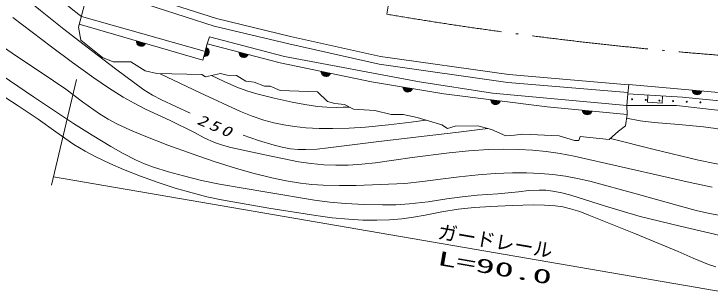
# Model space of a CAD drawing. Units: millimetres, scale not verified. Extents: x 73814 to 713814, y -8528 to 351472.
# Drawn here: x 427262 to 499304, y 210639 to 238887 of the extents above; entities that cross this region are included whole.
import ezdxf
from ezdxf.enums import TextEntityAlignment as Align

# ---------------------------------------------------------------- set-up
doc = ezdxf.new("R2010")
doc.units = ezdxf.units.MM
doc.header["$LTSCALE"] = 1000
doc.linetypes.add('LONG_DASHED_DOTTED', pattern=[15.25, 12, -1.5, 0.25, -1.5])
for name, color, linetype, lineweight in [('S-BGD', 7, 'Continuous', 13), ('S-BGD-HTXT', 6, 'Continuous', 13), ('S-BMK', 2, 'LONG_DASHED_DOTTED', 13)]:
    doc.layers.add(name, color=color, linetype=linetype, lineweight=lineweight)
doc.styles.add('ＭＳ ゴシック', font='')
doc.styles.get('ＭＳ ゴシック').set_extended_font_data('MS Gothic')

msp = doc.modelspace()

# ---------------------------------------------------------------- linework, layer by layer
at = {"layer": 'S-BGD'}
for p, q in [((436262, 242256), (448215, 238409)), ((435032, 241602), (433930, 237525)), ((447999, 237638), (436052, 241483)), ((434270, 238609), (446940, 235049)), ((434026, 237818), (446802, 234111)), ((448215, 238409), (455901, 236568)), ((433930, 237525), (434190, 236170)), ((455721, 235788), (447999, 237638)), ((447268, 235790), (447495, 236528)), ((447495, 236528), (455263, 234494)), ((455901, 236568), (465205, 234495)), ((434190, 236170), (436438, 234383)), ((440853, 235772), (439940, 236037)), ((439947, 235970), (440811, 235719)), ((440758, 235670), (439968, 235899)), ((439994, 235826), (440692, 235624)), ((440617, 235580), (440036, 235749)), ((440132, 235656), (440489, 235552)), ((446802, 234111), (447268, 235790)), ((447268, 235790), (454798, 233832)), ((465061, 233708), (455721, 235788)), ((447222, 235392), (446968, 234476)), ((447035, 234484), (447276, 235351)), ((447326, 235298), (447106, 234505)), ((447178, 234532), (447373, 235233)), ((447417, 235158), (447255, 234575)), ((447347, 234672), (447446, 235031)), ((451477, 234631), (450558, 234870)), ((436438, 234383), (437533, 233950)), ((450566, 234803), (451437, 234576)), ((451385, 234525), (450589, 234732)), ((450617, 234661), (451321, 234478)), ((451247, 234432), (450662, 234584)), ((450760, 234494), (451120, 234401)), ((455263, 234494), (469241, 231858)), ((465205, 234495), (478469, 232607)), ((437533, 233950), (439349, 233922)), ((439349, 233922), (440848, 232999)), ((454798, 233832), (464269, 231858)), ((478378, 231812), (465061, 233708)), ((440848, 232999), (442059, 232711)), ((442059, 232711), (446700, 232624)), ((447074, 232394), (448631, 232740)), ((448631, 232740), (449323, 232538)), ((459986, 232687), (459056, 232881)), ((459068, 232814), (459949, 232631)), ((459899, 232577), (459094, 232745)), ((446700, 232624), (447074, 232394)), ((449323, 232538), (450303, 232509)), ((450303, 232509), (451254, 231933)), ((459125, 232675), (459838, 232526)), ((459766, 232477), (459174, 232601)), ((459276, 232515), (459641, 232439)), ((478469, 232607), (490847, 231545)), ((451254, 231933), (452119, 231846)), ((452119, 231846), (453185, 231414)), ((453185, 231414), (453791, 231414)), ((453791, 231414), (454828, 230953)), ((464269, 231858), (471760, 230610)), ((469241, 231858), (476778, 230702)), ((490778, 230748), (478378, 231812)), ((490809, 230626), (490895, 231593)), ((490895, 231593), (505004, 230313)), ((454828, 230953), (458662, 230837)), ((458662, 230837), (459729, 229828)), ((468473, 231094), (467536, 231250)), ((467550, 231185), (468438, 231037)), ((468390, 230981), (467579, 231116)), ((467613, 231047), (468331, 230928)), ((468261, 230876), (467665, 230975)), ((467770, 230894), (468138, 230833)), ((471760, 230610), (482441, 229269)), ((476778, 230702), (490696, 229432)), ((490696, 229432), (490809, 230626)), ((496442, 230285), (490809, 230626)), ((490809, 230626), (496442, 230285)), ((498417, 230848), (497470, 230934)), ((497490, 230870), (498386, 230788)), ((498343, 230729), (497524, 230804)), ((497563, 230737), (498288, 230672)), ((498222, 230615), (497620, 230669)), ((497731, 230597), (498102, 230563)), ((459729, 229828), (460475, 229621)), ((477564, 229818), (476621, 229936)), ((476638, 229871), (477531, 229759)), ((508389, 229090), (496442, 230285)), ((496442, 230285), (508389, 229090)), ((460475, 229621), (461455, 229534)), ((461455, 229534), (462406, 229044)), ((477486, 229702), (476670, 229804)), ((476707, 229737), (477429, 229646)), ((477362, 229591), (476761, 229667)), ((476870, 229590), (477240, 229544)), ((482441, 229269), (490716, 228496)), ((490716, 228497), (490696, 229432)), ((495816, 229403), (490696, 229432)), ((504406, 228464), (495816, 229403)), ((462406, 229044), (464625, 228900)), ((464625, 228900), (466297, 228497)), ((466297, 228497), (467537, 228497)), ((467537, 228497), (468978, 228180)), ((487046, 228776), (486100, 228864)), ((486119, 228800), (487015, 228716)), ((486972, 228657), (486153, 228734)), ((486192, 228667), (486916, 228600)), ((486851, 228543), (486248, 228599)), ((486360, 228526), (486730, 228491)), ((490543, 227315), (490716, 228497)), ((468978, 228180), (471554, 227430)), ((471554, 227430), (472131, 227027)), ((472131, 227027), (472909, 227286)), ((472909, 227286), (475273, 227315)), ((475273, 227315), (476685, 226940)), ((476685, 226940), (478155, 226277)), ((489823, 226767), (490543, 227315)), ((478155, 226277), (479049, 226335)), ((479049, 226335), (479943, 226450)), ((479943, 226450), (483690, 226277)), ((483690, 226277), (485268, 225787)), ((485730, 225787), (485845, 226220)), ((485845, 226220), (488872, 225902)), ((488872, 225902), (489823, 226767)), ((485268, 225787), (485730, 225787))]:
    msp.add_line(p, q, dxfattribs=at)
for points in [[(422891, 246310), (423840, 245086), (424840, 243896), (425654, 243034), (426518, 242205), (428245, 240702), (430018, 239238), (432417, 237315), (434854, 235438), (437757, 233210), (440704, 231024), (441594, 230494), (442525, 230011), (444010, 229311), (445509, 228630)], [(428414, 244342), (429313, 243494), (430177, 242595), (431276, 241334), (432416, 240119), (433178, 239450), (433982, 238825), (434126, 238717), (434270, 238609)], [(427166, 238511), (431136, 235479), (433313, 233853), (435527, 232275), (437036, 231260), (438578, 230296), (439712, 229646), (440881, 229044), (443421, 227857), (445942, 226611), (446963, 226080), (448013, 225602), (448847, 225310), (449712, 225073), (453214, 224298), (456717, 223584), (458014, 223409), (459317, 223294), (460585, 223246), (461864, 223258), (463273, 223335), (464677, 223472), (468482, 224034), (472294, 224535), (474335, 224725), (476391, 224857), (477941, 224899), (479501, 224881), (480917, 224805), (482339, 224667), (483792, 224460), (485234, 224193), (490096, 223089), (494960, 221962), (497227, 221442), (499517, 220979)], [(424695, 236464), (427513, 234510), (430092, 232830), (432638, 231100), (434360, 229805), (436120, 228557), (437004, 228017), (437927, 227524), (439312, 226877), (440733, 226280), (443199, 225320), (445695, 224415), (447988, 223626), (450311, 222892), (452129, 222384), (453963, 221935), (455432, 221628), (456910, 221380), (458080, 221241), (459254, 221163), (460971, 221130), (462691, 221156), (465214, 221232), (467730, 221367), (469558, 221551), (471390, 221796), (473331, 222054), (475289, 222254), (477064, 222383), (478841, 222452), (480290, 222452), (481739, 222392), (483034, 222281), (484333, 222109), (485600, 221876), (486855, 221583), (491671, 220284), (496481, 218937), (497848, 218560), (499239, 218240), (500597, 218004)], [(425135, 233102), (429274, 230324), (433434, 227568), (435352, 226342), (437302, 225166), (438563, 224451), (439859, 223784), (440770, 223380), (441713, 223028), (443259, 222551), (444825, 222131), (446669, 221673), (448524, 221274), (453438, 220463), (458362, 219613), (459968, 219414), (461582, 219275), (463500, 219173), (465419, 219131), (466797, 219155), (468181, 219241), (470124, 219469), (472061, 219758), (473634, 219984), (475210, 220150), (477329, 220294), (479466, 220500), (480535, 220617), (481611, 220673), (482323, 220648), (483032, 220563), (483961, 220376), (484894, 220127), (488486, 219002), (492073, 217942), (496210, 216928), (500353, 215973)], [(442383, 232705), (446530, 230726), (450711, 228797), (451913, 228328), (453135, 227916), (454155, 227632), (455188, 227407), (456313, 227232), (457457, 227116), (458856, 227042), (460257, 227028), (461956, 227079), (463653, 227189), (466011, 227417), (468362, 227705), (469124, 227807), (469896, 227913)], [(447699, 232533), (449003, 231899), (450327, 231323), (451355, 230946), (452404, 230626), (454210, 230174), (456046, 229778), (457354, 229523), (458667, 229327), (459658, 229244), (460654, 229220), (461322, 229231), (461992, 229258)], [(425610, 230713), (427706, 229387), (429769, 228011), (431605, 226677), (433474, 225395), (434624, 224710), (435813, 224072), (437193, 223406), (438601, 222793), (440377, 222095), (442182, 221451), (443943, 220881), (445718, 220368), (447228, 219985), (448760, 219658), (453631, 218814), (458519, 218028), (460202, 217810), (461902, 217651), (463362, 217573), (464835, 217555), (466117, 217597), (467394, 217699), (468614, 217859), (469833, 218080), (471528, 218425), (473231, 218710), (474910, 218864), (476608, 218959), (478832, 219080), (481060, 219141), (482173, 219118), (483282, 219034), (484072, 218920), (484858, 218746), (485819, 218448), (486774, 218088), (491397, 216209), (496016, 214315), (497558, 213613), (499128, 212964), (499883, 212738)], [(492877, 230501), (492831, 229752), (494329, 229662), (494374, 230410)], [(490658, 228096), (492086, 227844), (493520, 227652), (496068, 227465), (498607, 227218), (499902, 227024), (501188, 226771), (502362, 226476), (503529, 226120), (504599, 225793), (505681, 225526), (506644, 225366), (507618, 225265), (510669, 225137), (513698, 224950), (515021, 224771), (516338, 224533), (516407, 224519), (516485, 224503)], [(450986, 226360), (452578, 225808), (454203, 225309), (455034, 225096), (455874, 224942), (456674, 224870), (457480, 224857), (458631, 224918), (459794, 225041), (464756, 225655), (469714, 226235), (473001, 226631), (476290, 227045)], [(488985, 226006), (493531, 224861), (498108, 223770), (499810, 223419), (501524, 223127), (504715, 222702), (507921, 222335), (509780, 222169), (511643, 222063), (513969, 222002), (516309, 221994)]]:
    msp.add_lwpolyline(points, dxfattribs=at)
for points in [[(440894, 235825), (440824, 235726), (440741, 235648), (440617, 235570), (440494, 235543), (440371, 235540), (440222, 235583), (440120, 235652), (440031, 235740), (439968, 235873), (439938, 235983), (439934, 236104)], [(447169, 235432), (447269, 235363), (447347, 235282), (447427, 235158), (447456, 235036), (447460, 234913), (447419, 234764), (447351, 234660), (447264, 234570), (447132, 234506), (447022, 234474), (446901, 234469)], [(451517, 234685), (451449, 234584), (451369, 234504), (451247, 234422), (451126, 234391), (451003, 234385), (450853, 234424), (450748, 234490), (450657, 234575), (450590, 234706), (450557, 234816), (450549, 234937)], [(460023, 232743), (459961, 232638), (459884, 232555), (459766, 232467), (459647, 232431), (459524, 232418), (459372, 232449), (459265, 232510), (459169, 232591), (459096, 232719), (459057, 232827), (459044, 232947)], [(468508, 231152), (468449, 231045), (468376, 230958), (468262, 230866), (468144, 230825), (468022, 230807), (467869, 230832), (467759, 230889), (467661, 230966), (467582, 231090), (467539, 231197), (467521, 231316)], [(498447, 230908), (498397, 230797), (498331, 230705), (498224, 230605), (498109, 230555), (497988, 230528), (497834, 230542), (497720, 230590), (497616, 230660), (497529, 230778), (497478, 230881), (497451, 230999)], [(477597, 229877), (477543, 229768), (477473, 229678), (477363, 229581), (477246, 229535), (477125, 229513), (476971, 229532), (476859, 229584), (476758, 229657), (476675, 229778), (476627, 229883), (476604, 230001)], [(487076, 228836), (487026, 228725), (486960, 228633), (486852, 228533), (486737, 228483), (486617, 228457), (486462, 228471), (486349, 228520), (486245, 228590), (486158, 228708), (486107, 228811), (486081, 228929)]]:
    msp.add_lwpolyline(points, close=True, dxfattribs=at)
for centre in [(491237, 230056), (492650, 229993), (494063, 229931), (495475, 229869), (496888, 229806), (498301, 229744)]:
    msp.add_circle(centre, 49.8, dxfattribs=at)
at = {"layer": 'S-BGD-HTXT'}
for p, q in [((473719, 282818), (465841, 238856)), ((433726, 232111), (431162, 221179)), ((431368, 222056), (515295, 207596))]:
    msp.add_line(p, q, dxfattribs=at)
at = {"layer": 'S-BMK'}
msp.add_arc((530891, 625218), 391800, 260.4429, 266.35378, dxfattribs=at)

# ---------------------------------------------------------------- texts
at = {"layer": 'S-BGD', "insert": (446096, 227528), "char_height": 1100, "attachment_point": 7, "rotation": 337.1, "style": 'ＭＳ ゴシック'}
msp.add_mtext('\\T1.33;\\W1.35;\\Q15;250', dxfattribs=at)
at = {"layer": 'S-BGD-HTXT', "style": 'ＭＳ ゴシック'}
msp.add_text('ガードレール', height=1466, rotation=350.2, dxfattribs=at).set_placement((470969, 215255), align=Align.BOTTOM_LEFT)
at = {"layer": 'S-BGD-HTXT', "style": 'ＭＳ ゴシック', "width": 2}
msp.add_text('L=90.0', height=1466, rotation=350.1, dxfattribs=at).set_placement((470923, 212516), align=Align.BOTTOM_LEFT)

doc.saveas('drawing.dxf')
